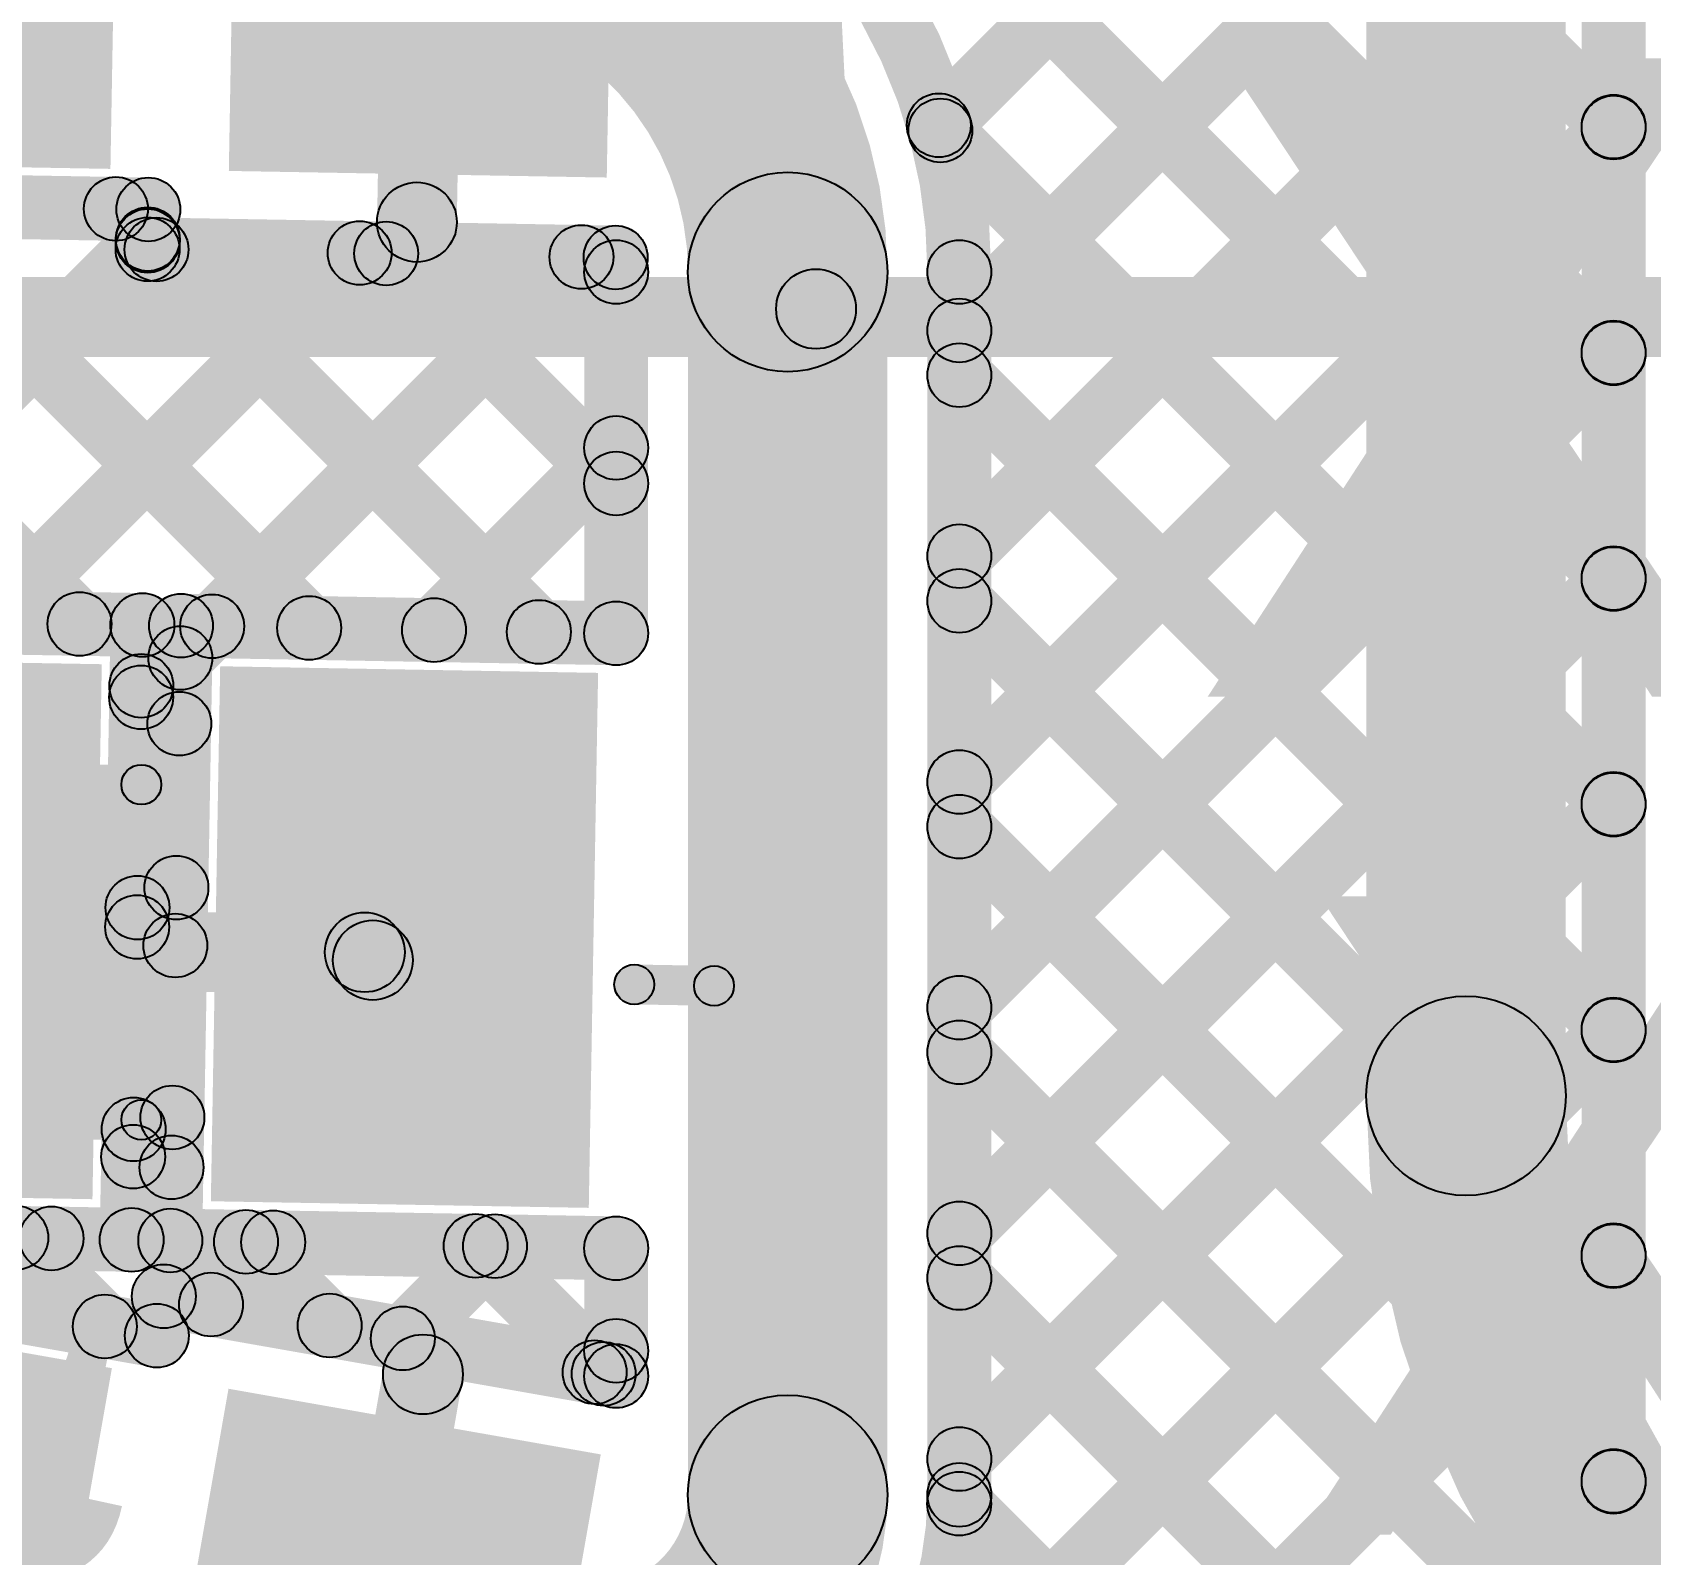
# Model space of a CAD drawing. Header units: millimetres. Extents: x -2.17 to 2.17, y -2.17 to 2.17.
# Drawn here: x 1.7423 to 1.9451, y -0.1551 to 0.0357 of the extents above; entities that cross this region are included whole.
import ezdxf

# ---------------------------------------------------------------- set-up
doc = ezdxf.new("R2010")
doc.units = ezdxf.units.MM
doc.header["$MEASUREMENT"] = 0
for name, color, linetype in [('BottomLayer', 5, 'Continuous'), ('BottomOverlay', 54, 'Continuous'), ('BottomPaste', 16, 'Continuous'), ('BottomSolder', 6, 'Continuous'), ('Mechanical1', 6, 'Continuous'), ('Mechanical2', 216, 'Continuous'), ('TopLayer', 1, 'Continuous'), ('TopOverlay', 2, 'Continuous'), ('TopPaste', 8, 'Continuous'), ('TopSolder', 216, 'Continuous'), ('ViaHoleLayer', 16, 'Continuous')]:
    doc.layers.add(name, color=color, linetype=linetype)

# ---------------------------------------------------------------- blocks, each defined once
blk = doc.blocks.new('S______B______B_41')
at = {"layer": 'BottomLayer'}
for points in [[(-0.015, 0.0175), (-0.015, -0.0175), (-0.045, -0.0175), (-0.045, 0.0175)], [(0.045, 0.0175), (0.045, -0.0175), (0.015, -0.0175), (0.015, 0.0175)]]:
    blk.add_hatch(color=5, dxfattribs=at).paths.add_polyline_path(points)
at = {"layer": 'BottomOverlay'}
h = blk.add_hatch(color=54, dxfattribs=at)
edge = h.paths.add_edge_path()
edge.add_arc((-0.049, 0.021), 0.0025, 0, 360)
h = blk.add_hatch(color=54, dxfattribs=at)
edge = h.paths.add_edge_path()
edge.add_arc((-0.049, 0.021), 0.0025, 0, 360)
for points in [[(0.049, 0.0235), (0.049, 0.0185), (-0.049, 0.0185), (-0.049, 0.0235)], [(-0.0515, 0.021), (-0.0465, 0.021), (-0.0465, -0.021), (-0.0515, -0.021)], [(0.0465, 0.021), (0.0515, 0.021), (0.0515, -0.021), (0.0465, -0.021)], [(0.049, -0.0185), (0.049, -0.0235), (-0.049, -0.0235), (-0.049, -0.0185)]]:
    blk.add_hatch(color=54, dxfattribs=at).paths.add_polyline_path(points)
h = blk.add_hatch(color=54, dxfattribs=at)
edge = h.paths.add_edge_path()
edge.add_arc((0.049, 0.021), 0.0025, 0, 360)
h = blk.add_hatch(color=54, dxfattribs=at)
edge = h.paths.add_edge_path()
edge.add_arc((0.049, 0.021), 0.0025, 0, 360)
h = blk.add_hatch(color=54, dxfattribs=at)
edge = h.paths.add_edge_path()
edge.add_arc((-0.049, -0.021), 0.0025, 0, 360)
h = blk.add_hatch(color=54, dxfattribs=at)
edge = h.paths.add_edge_path()
edge.add_arc((-0.049, -0.021), 0.0025, 0, 360)
h = blk.add_hatch(color=54, dxfattribs=at)
edge = h.paths.add_edge_path()
edge.add_arc((0.049, -0.021), 0.0025, 0, 360)
h = blk.add_hatch(color=54, dxfattribs=at)
edge = h.paths.add_edge_path()
edge.add_arc((0.049, -0.021), 0.0025, 0, 360)
at = {"layer": 'BottomPaste'}
for points in [[(-0.015, 0.0175), (-0.015, -0.0175), (-0.045, -0.0175), (-0.045, 0.0175)], [(0.045, 0.0175), (0.045, -0.0175), (0.015, -0.0175), (0.015, 0.0175)]]:
    blk.add_hatch(color=16, dxfattribs=at).paths.add_polyline_path(points)
at = {"layer": 'BottomSolder'}
for points in [[(-0.011, 0.0215), (-0.011, -0.0215), (-0.049, -0.0215), (-0.049, 0.0215)], [(0.049, 0.0215), (0.049, -0.0215), (0.011, -0.0215), (0.011, 0.0215)]]:
    blk.add_hatch(color=6, dxfattribs=at).paths.add_polyline_path(points)
at = {"layer": 'BottomOverlay'}
for centre in [(-0.049, 0.021), (-0.049, 0.021), (0.049, 0.021), (0.049, 0.021), (-0.049, -0.021), (-0.049, -0.021), (0.049, -0.021), (0.049, -0.021)]:
    blk.add_circle(centre, 0.0025, dxfattribs=at)
blk = doc.blocks.new('WS2812B_M____150')
at = {"layer": 'TopLayer'}
for points in [[(-0.09409, 0.05079), (-0.03504, 0.05079), (-0.03504, 0.01142), (-0.09409, 0.01142)], [(0.03504, 0.05079), (0.09409, 0.05079), (0.09409, 0.01142), (0.03504, 0.01142)], [(-0.09409, -0.01142), (-0.03504, -0.01142), (-0.03504, -0.05079), (-0.09409, -0.05079)], [(0.03504, -0.01142), (0.09409, -0.01142), (0.09409, -0.05079), (0.03504, -0.05079)]]:
    blk.add_hatch(color=1, dxfattribs=at).paths.add_polyline_path(points)
at = {"layer": 'TopOverlay'}
h = blk.add_hatch(color=2, dxfattribs=at)
edge = h.paths.add_edge_path()
edge.add_arc((-0.07, 0.07), 0.0025, 0, 360)
h = blk.add_hatch(color=2, dxfattribs=at)
edge = h.paths.add_edge_path()
edge.add_arc((-0.07, 0.07), 0.0025, 0, 360)
for points in [[(-0.07, 0.0675), (-0.07, 0.0725), (0.07, 0.0725), (0.07, 0.0675)], [(-0.0725, 0.07), (-0.0675, 0.07), (-0.0675, 0.06), (-0.0725, 0.06)], [(0.0675, 0.07), (0.0725, 0.07), (0.0725, 0.06), (0.0675, 0.06)], [(-0.0725, -0.06), (-0.0675, -0.06), (-0.0675, -0.07), (-0.0725, -0.07)], [(0.0675, -0.06), (0.0725, -0.06), (0.0725, -0.07), (0.0675, -0.07)], [(-0.07, -0.0725), (-0.07, -0.0675), (0.07, -0.0675), (0.07, -0.0725)]]:
    blk.add_hatch(color=2, dxfattribs=at).paths.add_polyline_path(points)
h = blk.add_hatch(color=2, dxfattribs=at)
edge = h.paths.add_edge_path()
edge.add_arc((0.07, 0.07), 0.0025, 0, 360)
h = blk.add_hatch(color=2, dxfattribs=at)
edge = h.paths.add_edge_path()
edge.add_arc((0.07, 0.07), 0.0025, 0, 360)
h = blk.add_hatch(color=2, dxfattribs=at)
edge = h.paths.add_edge_path()
edge.add_arc((-0.091, 0.061), 0.0025, 0, 360)
h = blk.add_hatch(color=2, dxfattribs=at)
edge = h.paths.add_edge_path()
edge.add_arc((-0.085, 0.061), 0.0025, 0, 360)
h = blk.add_hatch(color=2, dxfattribs=at)
edge = h.paths.add_edge_path()
edge.add_arc((-0.07, 0.06), 0.0025, 0, 360)
h = blk.add_hatch(color=2, dxfattribs=at)
edge = h.paths.add_edge_path()
edge.add_arc((0.07, 0.06), 0.0025, 0, 360)
h = blk.add_hatch(color=2, dxfattribs=at)
edge = h.paths.add_edge_path()
edge.add_arc((-0.07, -0.06), 0.0025, 0, 360)
h = blk.add_hatch(color=2, dxfattribs=at)
edge = h.paths.add_edge_path()
edge.add_arc((0.07, -0.06), 0.0025, 0, 360)
h = blk.add_hatch(color=2, dxfattribs=at)
edge = h.paths.add_edge_path()
edge.add_arc((-0.07, -0.07), 0.0025, 0, 360)
h = blk.add_hatch(color=2, dxfattribs=at)
edge = h.paths.add_edge_path()
edge.add_arc((-0.07, -0.07), 0.0025, 0, 360)
h = blk.add_hatch(color=2, dxfattribs=at)
edge = h.paths.add_edge_path()
edge.add_arc((0.07, -0.07), 0.0025, 0, 360)
h = blk.add_hatch(color=2, dxfattribs=at)
edge = h.paths.add_edge_path()
edge.add_arc((0.07, -0.07), 0.0025, 0, 360)
at = {"layer": 'TopPaste'}
for points in [[(-0.09409, 0.05079), (-0.03504, 0.05079), (-0.03504, 0.01142), (-0.09409, 0.01142)], [(0.03504, 0.05079), (0.09409, 0.05079), (0.09409, 0.01142), (0.03504, 0.01142)], [(-0.09409, -0.01142), (-0.03504, -0.01142), (-0.03504, -0.05079), (-0.09409, -0.05079)], [(0.03504, -0.01142), (0.09409, -0.01142), (0.09409, -0.05079), (0.03504, -0.05079)]]:
    blk.add_hatch(color=8, dxfattribs=at).paths.add_polyline_path(points)
at = {"layer": 'TopSolder'}
for points in [[(-0.09809, 0.05479), (-0.03104, 0.05479), (-0.03104, 0.00742), (-0.09809, 0.00742)], [(0.03104, 0.05479), (0.09809, 0.05479), (0.09809, 0.00742), (0.03104, 0.00742)], [(-0.09809, -0.00742), (-0.03104, -0.00742), (-0.03104, -0.05479), (-0.09809, -0.05479)], [(0.03104, -0.00742), (0.09809, -0.00742), (0.09809, -0.05479), (0.03104, -0.05479)]]:
    blk.add_hatch(color=216, dxfattribs=at).paths.add_polyline_path(points)
at = {"layer": 'TopOverlay', "const_width": 0.005}
blk.add_lwpolyline([(-0.085, 0.061, 1), (-0.091, 0.061, 1)], format="xyb", close=True, dxfattribs=at)
at = {"layer": 'TopOverlay'}
for centre in [(-0.07, 0.07), (-0.07, 0.07), (0.07, 0.07), (0.07, 0.07), (-0.091, 0.061), (-0.085, 0.061), (-0.07, 0.06), (0.07, 0.06), (-0.07, -0.06), (0.07, -0.06), (-0.07, -0.07), (-0.07, -0.07), (0.07, -0.07), (0.07, -0.07)]:
    blk.add_circle(centre, 0.0025, dxfattribs=at)
blk = doc.blocks.new('WS2812B_M____151')
at = {"layer": 'TopLayer'}
for points in [[(-0.09409, 0.05079), (-0.03504, 0.05079), (-0.03504, 0.01142), (-0.09409, 0.01142)], [(0.03504, 0.05079), (0.09409, 0.05079), (0.09409, 0.01142), (0.03504, 0.01142)], [(-0.09409, -0.01142), (-0.03504, -0.01142), (-0.03504, -0.05079), (-0.09409, -0.05079)], [(0.03504, -0.01142), (0.09409, -0.01142), (0.09409, -0.05079), (0.03504, -0.05079)]]:
    blk.add_hatch(color=1, dxfattribs=at).paths.add_polyline_path(points)
at = {"layer": 'TopOverlay'}
h = blk.add_hatch(color=2, dxfattribs=at)
edge = h.paths.add_edge_path()
edge.add_arc((-0.07, 0.07), 0.0025, 0, 360)
h = blk.add_hatch(color=2, dxfattribs=at)
edge = h.paths.add_edge_path()
edge.add_arc((-0.07, 0.07), 0.0025, 0, 360)
for points in [[(-0.07, 0.0675), (-0.07, 0.0725), (0.07, 0.0725), (0.07, 0.0675)], [(-0.0725, 0.07), (-0.0675, 0.07), (-0.0675, 0.06), (-0.0725, 0.06)], [(0.0675, 0.07), (0.0725, 0.07), (0.0725, 0.06), (0.0675, 0.06)], [(-0.0725, -0.06), (-0.0675, -0.06), (-0.0675, -0.07), (-0.0725, -0.07)], [(0.0675, -0.06), (0.0725, -0.06), (0.0725, -0.07), (0.0675, -0.07)], [(-0.07, -0.0725), (-0.07, -0.0675), (0.07, -0.0675), (0.07, -0.0725)]]:
    blk.add_hatch(color=2, dxfattribs=at).paths.add_polyline_path(points)
h = blk.add_hatch(color=2, dxfattribs=at)
edge = h.paths.add_edge_path()
edge.add_arc((0.07, 0.07), 0.0025, 0, 360)
h = blk.add_hatch(color=2, dxfattribs=at)
edge = h.paths.add_edge_path()
edge.add_arc((0.07, 0.07), 0.0025, 0, 360)
h = blk.add_hatch(color=2, dxfattribs=at)
edge = h.paths.add_edge_path()
edge.add_arc((-0.091, 0.061), 0.0025, 0, 360)
h = blk.add_hatch(color=2, dxfattribs=at)
edge = h.paths.add_edge_path()
edge.add_arc((-0.085, 0.061), 0.0025, 0, 360)
h = blk.add_hatch(color=2, dxfattribs=at)
edge = h.paths.add_edge_path()
edge.add_arc((-0.07, 0.06), 0.0025, 0, 360)
h = blk.add_hatch(color=2, dxfattribs=at)
edge = h.paths.add_edge_path()
edge.add_arc((0.07, 0.06), 0.0025, 0, 360)
h = blk.add_hatch(color=2, dxfattribs=at)
edge = h.paths.add_edge_path()
edge.add_arc((-0.07, -0.06), 0.0025, 0, 360)
h = blk.add_hatch(color=2, dxfattribs=at)
edge = h.paths.add_edge_path()
edge.add_arc((0.07, -0.06), 0.0025, 0, 360)
h = blk.add_hatch(color=2, dxfattribs=at)
edge = h.paths.add_edge_path()
edge.add_arc((-0.07, -0.07), 0.0025, 0, 360)
h = blk.add_hatch(color=2, dxfattribs=at)
edge = h.paths.add_edge_path()
edge.add_arc((-0.07, -0.07), 0.0025, 0, 360)
h = blk.add_hatch(color=2, dxfattribs=at)
edge = h.paths.add_edge_path()
edge.add_arc((0.07, -0.07), 0.0025, 0, 360)
h = blk.add_hatch(color=2, dxfattribs=at)
edge = h.paths.add_edge_path()
edge.add_arc((0.07, -0.07), 0.0025, 0, 360)
at = {"layer": 'TopPaste'}
for points in [[(-0.09409, 0.05079), (-0.03504, 0.05079), (-0.03504, 0.01142), (-0.09409, 0.01142)], [(0.03504, 0.05079), (0.09409, 0.05079), (0.09409, 0.01142), (0.03504, 0.01142)], [(-0.09409, -0.01142), (-0.03504, -0.01142), (-0.03504, -0.05079), (-0.09409, -0.05079)], [(0.03504, -0.01142), (0.09409, -0.01142), (0.09409, -0.05079), (0.03504, -0.05079)]]:
    blk.add_hatch(color=8, dxfattribs=at).paths.add_polyline_path(points)
at = {"layer": 'TopSolder'}
for points in [[(-0.09809, 0.05479), (-0.03104, 0.05479), (-0.03104, 0.00742), (-0.09809, 0.00742)], [(0.03104, 0.05479), (0.09809, 0.05479), (0.09809, 0.00742), (0.03104, 0.00742)], [(-0.09809, -0.00742), (-0.03104, -0.00742), (-0.03104, -0.05479), (-0.09809, -0.05479)], [(0.03104, -0.00742), (0.09809, -0.00742), (0.09809, -0.05479), (0.03104, -0.05479)]]:
    blk.add_hatch(color=216, dxfattribs=at).paths.add_polyline_path(points)
at = {"layer": 'TopOverlay', "const_width": 0.005}
blk.add_lwpolyline([(-0.085, 0.061, 1), (-0.091, 0.061, 1)], format="xyb", close=True, dxfattribs=at)
at = {"layer": 'TopOverlay'}
for centre in [(-0.07, 0.07), (-0.07, 0.07), (0.07, 0.07), (0.07, 0.07), (-0.091, 0.061), (-0.085, 0.061), (-0.07, 0.06), (0.07, 0.06), (-0.07, -0.06), (0.07, -0.06), (-0.07, -0.07), (-0.07, -0.07), (0.07, -0.07), (0.07, -0.07)]:
    blk.add_circle(centre, 0.0025, dxfattribs=at)

msp = doc.modelspace()

# ---------------------------------------------------------------- hatches: boundary and pattern name
at = {"layer": 'BottomLayer'}
for points in [[(1.9345, -0.09761), (1.9095, -0.09761), (1.9095, 0.43939), (1.9345, 0.43939)], [(1.737, -0.08461), (1.737, -0.07461), (1.784, -0.07461), (1.784, -0.08461)]]:
    msp.add_hatch(color=5, dxfattribs=at).paths.add_polyline_path(points)
h = msp.add_hatch(color=5, dxfattribs=at)
edge = h.paths.add_edge_path()
edge.add_arc((1.784, -0.07961), 0.01181, 0, 360)
h = msp.add_hatch(color=5, dxfattribs=at)
edge = h.paths.add_edge_path()
edge.add_arc((1.784, -0.07961), 0.005, 0, 360)
h = msp.add_hatch(color=5, dxfattribs=at)
edge = h.paths.add_edge_path()
edge.add_arc((1.784, -0.07961), 0.005, 0, 360)
h = msp.add_hatch(color=5, dxfattribs=at)
edge = h.paths.add_edge_path()
edge.add_arc((1.785, -0.08061), 0.005, 0, 360)
h = msp.add_hatch(color=5, dxfattribs=at)
edge = h.paths.add_edge_path()
edge.add_arc((1.922, -0.09761), 0.0125, 0, 360)
h = msp.add_hatch(color=5, dxfattribs=at)
edge = h.paths.add_edge_path()
edge.add_arc((1.922, -0.09761), 0.0125, 0, 360)
at = {"layer": 'BottomSolder'}
h = msp.add_hatch(color=6, dxfattribs=at)
edge = h.paths.add_edge_path()
edge.add_arc((1.784, -0.07961), 0.01581, 0, 360)
at = {"layer": 'Mechanical1'}
msp.add_hatch(color=6, dxfattribs=at).paths.add_polyline_path([(0, -0.005), (0, 0.005), (2.16461, 0.005), (2.16461, -0.005)])
at = {"layer": 'Mechanical2'}
h = msp.add_hatch(color=216, dxfattribs=at)
edge = h.paths.add_edge_path()
edge.add_arc((1.84055, 0.001), 0.005, 0, 360)
at = {"layer": 'TopLayer'}
for points in [[(1.9445, -0.29133), (1.9365, -0.29133), (1.9365, 0.16239), (1.9445, 0.16239)], [(1.84967, 0.10901), (1.85533, 0.11467), (1.94333, 0.02667), (1.93767, 0.02101)], [(1.85876, 0.0212), (1.85311, 0.02685), (1.93767, 0.11142), (1.94333, 0.10576)], [(1.84967, 0.08073), (1.85533, 0.08638), (1.94333, -0.00162), (1.93767, -0.00727)], [(1.86133, -0.00453), (1.85567, 0.00113), (1.93767, 0.08313), (1.94333, 0.07747)], [(1.84619, 0.05592), (1.85185, 0.06158), (1.94333, -0.0299), (1.93767, -0.03556)], [(1.86133, -0.03281), (1.85567, -0.02715), (1.93767, 0.05485), (1.94333, 0.04919)], [(1.79553, 0.0118), (1.78554, 0.01197), (1.78623, 0.05149), (1.79622, 0.05132)], [(1.66967, 0.03445), (1.67533, 0.04011), (1.75107, -0.03564), (1.74542, -0.04129)], [(1.86133, -0.06109), (1.85567, -0.05544), (1.93767, 0.02656), (1.94333, 0.02091)], [(1.85329, 0.02054), (1.85895, 0.02619), (1.94333, -0.05819), (1.93767, -0.06384)], [(1.69961, 0.01047), (1.69975, 0.01847), (1.75694, 0.01747), (1.7568, 0.00947)], [(1.72119, 0.01121), (1.72685, 0.01687), (1.77986, -0.03614), (1.7742, -0.0418)], [(1.74998, 0.01071), (1.75564, 0.01637), (1.75963, 0.01237), (1.75398, 0.00672)], [(1.7121, -0.04061), (1.70645, -0.03496), (1.75398, 0.01258), (1.75964, 0.00692)], [(1.76078, 0.0084), (1.75279, 0.00854), (1.75287, 0.01354), (1.76087, 0.0134)], [(1.75671, 0.00447), (1.75685, 0.01247), (1.8155, 0.01145), (1.81536, 0.00345)], [(1.7399, -0.0411), (1.73424, -0.03544), (1.78052, 0.01084), (1.78618, 0.00518)], [(1.75507, 0.00562), (1.76073, 0.01128), (1.80865, -0.03664), (1.80299, -0.0423)], [(1.7677, -0.04158), (1.76204, -0.03593), (1.80832, 0.01035), (1.81398, 0.00469)], [(1.78386, 0.00512), (1.78951, 0.01078), (1.81833, -0.01804), (1.81267, -0.0237)], [(1.8195, -0.03964), (1.8115, -0.03964), (1.8115, 0.00563), (1.8195, 0.00563)], [(1.8495, -0.14761), (1.8245, -0.14761), (1.8245, 0.00563), (1.8495, 0.00563)], [(1.8625, -0.14761), (1.8545, -0.14761), (1.8545, 0.00563), (1.8625, 0.00563)], [(1.86133, -0.08938), (1.85567, -0.08372), (1.93767, -0.00172), (1.94333, -0.00738)], [(1.85567, -0.01013), (1.86133, -0.00447), (1.94333, -0.08647), (1.93767, -0.09213)], [(1.7955, -0.04207), (1.78984, -0.03641), (1.81267, -0.01358), (1.81833, -0.01924)], [(1.86133, -0.11766), (1.85567, -0.11201), (1.93767, -0.03001), (1.94333, -0.03566)], [(1.6987, -0.0416), (1.69884, -0.0336), (1.7562, -0.0346), (1.75606, -0.0426)], [(1.85567, -0.03841), (1.86133, -0.03275), (1.94333, -0.11475), (1.93767, -0.12041)], [(1.76372, -0.04557), (1.75806, -0.03991), (1.76204, -0.03593), (1.7677, -0.04158)], [(1.76089, -0.04269), (1.76103, -0.03469), (1.81557, -0.03564), (1.81543, -0.04364)], [(1.75878, -0.11572), (1.75078, -0.11558), (1.75213, -0.03853), (1.76013, -0.03867)], [(1.7588, -0.05049), (1.75314, -0.04483), (1.75806, -0.03991), (1.76372, -0.04557)], [(1.76362, -0.1158), (1.75562, -0.11566), (1.75696, -0.03862), (1.76496, -0.03876)], [(1.75317, -0.04904), (1.75882, -0.04339), (1.76358, -0.04814), (1.75792, -0.0538)], [(1.86133, -0.14595), (1.85567, -0.14029), (1.93767, -0.05829), (1.94333, -0.06395)], [(1.85567, -0.0667), (1.86133, -0.06104), (1.94333, -0.14304), (1.93767, -0.1487)], [(1.7583, -0.07927), (1.75264, -0.07362), (1.75756, -0.06869), (1.76322, -0.07435)], [(1.75268, -0.07684), (1.75834, -0.07119), (1.76309, -0.07594), (1.75743, -0.0816)], [(1.84456, -0.19099), (1.83891, -0.18534), (1.93767, -0.08657), (1.94333, -0.09223)], [(1.85567, -0.09498), (1.86133, -0.08932), (1.94333, -0.17132), (1.93767, -0.17698)], [(1.75779, -0.10806), (1.75214, -0.1024), (1.75706, -0.09748), (1.76272, -0.10314)], [(1.7522, -0.10464), (1.75785, -0.09899), (1.76261, -0.10374), (1.75695, -0.1094)], [(1.69735, -0.11865), (1.69749, -0.11065), (1.75485, -0.11165), (1.75471, -0.11965)], [(1.73918, -0.12667), (1.73353, -0.12101), (1.7419, -0.11264), (1.74755, -0.1183)], [(1.73749, -0.11822), (1.74315, -0.11257), (1.75425, -0.12367), (1.7486, -0.12933)], [(1.75955, -0.11973), (1.75969, -0.11173), (1.81557, -0.11271), (1.81543, -0.12071)], [(1.76755, -0.12659), (1.76189, -0.12094), (1.7697, -0.11313), (1.77535, -0.11879)], [(1.76628, -0.11873), (1.77194, -0.11307), (1.78243, -0.12356), (1.77677, -0.12922)], [(1.70091, -0.12165), (1.7023, -0.11377), (1.75864, -0.12371), (1.75725, -0.13159)], [(1.79159, -0.13083), (1.78593, -0.12518), (1.79749, -0.11361), (1.80315, -0.11927)], [(1.79507, -0.11923), (1.80072, -0.11357), (1.81677, -0.12962), (1.81111, -0.13527)], [(1.84933, -0.21452), (1.84367, -0.20886), (1.93767, -0.11486), (1.94333, -0.12052)], [(1.8195, -0.13272), (1.8115, -0.13272), (1.8115, -0.11671), (1.8195, -0.11671)], [(1.85567, -0.12326), (1.86133, -0.11761), (1.94333, -0.19961), (1.93767, -0.20526)], [(1.75811, -0.12666), (1.7595, -0.11878), (1.81619, -0.12878), (1.81481, -0.13666)], [(1.76188, -0.12834), (1.754, -0.12695), (1.75487, -0.12203), (1.76275, -0.12342)], [(1.81563, -0.13507), (1.80998, -0.12942), (1.81267, -0.12672), (1.81833, -0.13238)], [(1.78935, -0.17231), (1.7795, -0.17057), (1.78636, -0.13164), (1.79621, -0.13338)], [(1.84933, -0.2428), (1.84367, -0.23714), (1.93767, -0.14314), (1.94333, -0.1488)], [(1.85566, -0.15154), (1.86132, -0.14588), (1.94333, -0.22789), (1.93767, -0.23355)]]:
    msp.add_hatch(color=1, dxfattribs=at).paths.add_polyline_path(points)
h = msp.add_hatch(color=1, dxfattribs=at)
edge = h.paths.add_edge_path()
edge.add_arc((1.85594, 0.02402), 0.004, 0, 360)
h = msp.add_hatch(color=1, dxfattribs=at)
edge = h.paths.add_edge_path()
edge.add_arc((1.85612, 0.02337), 0.004, 0, 360)
h = msp.add_hatch(color=1, dxfattribs=at)
edge = h.paths.add_edge_path()
edge.add_arc((1.9405, 0.02384), 0.004, 0, 360)
h = msp.add_hatch(color=1, dxfattribs=at)
edge = h.paths.add_edge_path()
edge.add_arc((1.9405, 0.02373), 0.004, 0, 360)
h = msp.add_hatch(color=1, dxfattribs=at)
edge = h.paths.add_edge_path()
edge.add_arc((1.75281, 0.01354), 0.004, 0, 360)
h = msp.add_hatch(color=1, dxfattribs=at)
edge = h.paths.add_edge_path()
edge.add_arc((1.75687, 0.01347), 0.004, 0, 360)
h = msp.add_hatch(color=1, dxfattribs=at)
edge = h.paths.add_edge_path()
edge.add_arc((1.75687, 0.01347), 0.004, 0, 360)
h = msp.add_hatch(color=1, dxfattribs=at)
edge = h.paths.add_edge_path()
edge.add_arc((1.79053, 0.01188), 0.005, 0, 360)
h = msp.add_hatch(color=1, dxfattribs=at)
edge = h.paths.add_edge_path()
edge.add_arc((1.837, 0.00563), 0.0125, 0, 360)
h = msp.add_hatch(color=1, dxfattribs=at)
edge = h.paths.add_edge_path()
edge.add_arc((1.837, 0.00563), 0.0125, 0, 360)
h = msp.add_hatch(color=1, dxfattribs=at)
edge = h.paths.add_edge_path()
edge.add_arc((1.75678, 0.00847), 0.004, 0, 360)
h = msp.add_hatch(color=1, dxfattribs=at)
edge = h.paths.add_edge_path()
edge.add_arc((1.75678, 0.00847), 0.004, 0, 360)
h = msp.add_hatch(color=1, dxfattribs=at)
edge = h.paths.add_edge_path()
edge.add_arc((1.7568, 0.00954), 0.004, 0, 360)
h = msp.add_hatch(color=1, dxfattribs=at)
edge = h.paths.add_edge_path()
edge.add_arc((1.75681, 0.00975), 0.004, 0, 360)
h = msp.add_hatch(color=1, dxfattribs=at)
edge = h.paths.add_edge_path()
edge.add_arc((1.7579, 0.00845), 0.004, 0, 360)
h = msp.add_hatch(color=1, dxfattribs=at)
edge = h.paths.add_edge_path()
edge.add_arc((1.78335, 0.00801), 0.004, 0, 360)
h = msp.add_hatch(color=1, dxfattribs=at)
edge = h.paths.add_edge_path()
edge.add_arc((1.78668, 0.00795), 0.004, 0, 360)
h = msp.add_hatch(color=1, dxfattribs=at)
edge = h.paths.add_edge_path()
edge.add_arc((1.81115, 0.00752), 0.004, 0, 360)
h = msp.add_hatch(color=1, dxfattribs=at)
edge = h.paths.add_edge_path()
edge.add_arc((1.81543, 0.00745), 0.004, 0, 360)
h = msp.add_hatch(color=1, dxfattribs=at)
edge = h.paths.add_edge_path()
edge.add_arc((1.8155, 0.00563), 0.004, 0, 360)
h = msp.add_hatch(color=1, dxfattribs=at)
edge = h.paths.add_edge_path()
edge.add_arc((1.8585, 0.00563), 0.004, 0, 360)
h = msp.add_hatch(color=1, dxfattribs=at)
edge = h.paths.add_edge_path()
edge.add_arc((1.8585, 0.00563), 0.004, 0, 360)
h = msp.add_hatch(color=1, dxfattribs=at)
edge = h.paths.add_edge_path()
edge.add_arc((1.8585, -0.0017), 0.004, 0, 360)
h = msp.add_hatch(color=1, dxfattribs=at)
edge = h.paths.add_edge_path()
edge.add_arc((1.9405, -0.00445), 0.004, 0, 360)
h = msp.add_hatch(color=1, dxfattribs=at)
edge = h.paths.add_edge_path()
edge.add_arc((1.9405, -0.00455), 0.004, 0, 360)
h = msp.add_hatch(color=1, dxfattribs=at)
edge = h.paths.add_edge_path()
edge.add_arc((1.8585, -0.0073), 0.004, 0, 360)
h = msp.add_hatch(color=1, dxfattribs=at)
edge = h.paths.add_edge_path()
edge.add_arc((1.8155, -0.01641), 0.004, 0, 360)
h = msp.add_hatch(color=1, dxfattribs=at)
edge = h.paths.add_edge_path()
edge.add_arc((1.8155, -0.02087), 0.004, 0, 360)
h = msp.add_hatch(color=1, dxfattribs=at)
edge = h.paths.add_edge_path()
edge.add_arc((1.8585, -0.02998), 0.004, 0, 360)
h = msp.add_hatch(color=1, dxfattribs=at)
edge = h.paths.add_edge_path()
edge.add_arc((1.9405, -0.03273), 0.004, 0, 360)
h = msp.add_hatch(color=1, dxfattribs=at)
edge = h.paths.add_edge_path()
edge.add_arc((1.9405, -0.03283), 0.004, 0, 360)
h = msp.add_hatch(color=1, dxfattribs=at)
edge = h.paths.add_edge_path()
edge.add_arc((1.8585, -0.03558), 0.004, 0, 360)
h = msp.add_hatch(color=1, dxfattribs=at)
edge = h.paths.add_edge_path()
edge.add_arc((1.74825, -0.03847), 0.004, 0, 360)
h = msp.add_hatch(color=1, dxfattribs=at)
edge = h.paths.add_edge_path()
edge.add_arc((1.75613, -0.0386), 0.004, 0, 360)
h = msp.add_hatch(color=1, dxfattribs=at)
edge = h.paths.add_edge_path()
edge.add_arc((1.75613, -0.0386), 0.004, 0, 360)
h = msp.add_hatch(color=1, dxfattribs=at)
edge = h.paths.add_edge_path()
edge.add_arc((1.76096, -0.03869), 0.004, 0, 360)
h = msp.add_hatch(color=1, dxfattribs=at)
edge = h.paths.add_edge_path()
edge.add_arc((1.76096, -0.03869), 0.004, 0, 360)
h = msp.add_hatch(color=1, dxfattribs=at)
edge = h.paths.add_edge_path()
edge.add_arc((1.76487, -0.03876), 0.004, 0, 360)
h = msp.add_hatch(color=1, dxfattribs=at)
edge = h.paths.add_edge_path()
edge.add_arc((1.76487, -0.03876), 0.004, 0, 360)
h = msp.add_hatch(color=1, dxfattribs=at)
edge = h.paths.add_edge_path()
edge.add_arc((1.77703, -0.03897), 0.004, 0, 360)
h = msp.add_hatch(color=1, dxfattribs=at)
edge = h.paths.add_edge_path()
edge.add_arc((1.79267, -0.03924), 0.004, 0, 360)
h = msp.add_hatch(color=1, dxfattribs=at)
edge = h.paths.add_edge_path()
edge.add_arc((1.80582, -0.03947), 0.004, 0, 360)
h = msp.add_hatch(color=1, dxfattribs=at)
edge = h.paths.add_edge_path()
edge.add_arc((1.8155, -0.03964), 0.004, 0, 360)
h = msp.add_hatch(color=1, dxfattribs=at)
edge = h.paths.add_edge_path()
edge.add_arc((1.8155, -0.03964), 0.004, 0, 360)
h = msp.add_hatch(color=1, dxfattribs=at)
edge = h.paths.add_edge_path()
edge.add_arc((1.76089, -0.04274), 0.004, 0, 360)
h = msp.add_hatch(color=1, dxfattribs=at)
edge = h.paths.add_edge_path()
edge.add_arc((1.76089, -0.04274), 0.004, 0, 360)
h = msp.add_hatch(color=1, dxfattribs=at)
edge = h.paths.add_edge_path()
edge.add_arc((1.756, -0.04622), 0.004, 0, 360)
h = msp.add_hatch(color=1, dxfattribs=at)
edge = h.paths.add_edge_path()
edge.add_arc((1.75597, -0.04766), 0.004, 0, 360)
h = msp.add_hatch(color=1, dxfattribs=at)
edge = h.paths.add_edge_path()
edge.add_arc((1.76075, -0.05097), 0.004, 0, 360)
h = msp.add_hatch(color=1, dxfattribs=at)
edge = h.paths.add_edge_path()
edge.add_arc((1.8585, -0.05827), 0.004, 0, 360)
h = msp.add_hatch(color=1, dxfattribs=at)
edge = h.paths.add_edge_path()
edge.add_arc((1.9405, -0.06101), 0.004, 0, 360)
h = msp.add_hatch(color=1, dxfattribs=at)
edge = h.paths.add_edge_path()
edge.add_arc((1.9405, -0.06112), 0.004, 0, 360)
h = msp.add_hatch(color=1, dxfattribs=at)
edge = h.paths.add_edge_path()
edge.add_arc((1.8585, -0.06387), 0.004, 0, 360)
h = msp.add_hatch(color=1, dxfattribs=at)
edge = h.paths.add_edge_path()
edge.add_arc((1.76039, -0.07152), 0.004, 0, 360)
h = msp.add_hatch(color=1, dxfattribs=at)
edge = h.paths.add_edge_path()
edge.add_arc((1.784, -0.07961), 0.01181, 0, 360)
h = msp.add_hatch(color=1, dxfattribs=at)
edge = h.paths.add_edge_path()
edge.add_arc((1.75551, -0.07402), 0.004, 0, 360)
h = msp.add_hatch(color=1, dxfattribs=at)
edge = h.paths.add_edge_path()
edge.add_arc((1.75547, -0.07644), 0.004, 0, 360)
h = msp.add_hatch(color=1, dxfattribs=at)
edge = h.paths.add_edge_path()
edge.add_arc((1.76026, -0.07877), 0.004, 0, 360)
h = msp.add_hatch(color=1, dxfattribs=at)
edge = h.paths.add_edge_path()
edge.add_arc((1.8585, -0.08655), 0.004, 0, 360)
h = msp.add_hatch(color=1, dxfattribs=at)
edge = h.paths.add_edge_path()
edge.add_arc((1.9405, -0.0893), 0.004, 0, 360)
h = msp.add_hatch(color=1, dxfattribs=at)
edge = h.paths.add_edge_path()
edge.add_arc((1.9405, -0.0894), 0.004, 0, 360)
h = msp.add_hatch(color=1, dxfattribs=at)
edge = h.paths.add_edge_path()
edge.add_arc((1.8585, -0.09215), 0.004, 0, 360)
h = msp.add_hatch(color=1, dxfattribs=at)
edge = h.paths.add_edge_path()
edge.add_arc((1.75989, -0.10031), 0.004, 0, 360)
h = msp.add_hatch(color=1, dxfattribs=at)
edge = h.paths.add_edge_path()
edge.add_arc((1.75503, -0.10181), 0.004, 0, 360)
h = msp.add_hatch(color=1, dxfattribs=at)
edge = h.paths.add_edge_path()
edge.add_arc((1.75497, -0.10523), 0.004, 0, 360)
h = msp.add_hatch(color=1, dxfattribs=at)
edge = h.paths.add_edge_path()
edge.add_arc((1.75978, -0.10657), 0.004, 0, 360)
h = msp.add_hatch(color=1, dxfattribs=at)
edge = h.paths.add_edge_path()
edge.add_arc((1.74032, -0.11539), 0.004, 0, 360)
h = msp.add_hatch(color=1, dxfattribs=at)
edge = h.paths.add_edge_path()
edge.add_arc((1.74473, -0.11547), 0.004, 0, 360)
h = msp.add_hatch(color=1, dxfattribs=at)
edge = h.paths.add_edge_path()
edge.add_arc((1.8585, -0.11483), 0.004, 0, 360)
h = msp.add_hatch(color=1, dxfattribs=at)
edge = h.paths.add_edge_path()
edge.add_arc((1.75478, -0.11565), 0.004, 0, 360)
h = msp.add_hatch(color=1, dxfattribs=at)
edge = h.paths.add_edge_path()
edge.add_arc((1.75478, -0.11565), 0.004, 0, 360)
h = msp.add_hatch(color=1, dxfattribs=at)
edge = h.paths.add_edge_path()
edge.add_arc((1.75962, -0.11573), 0.004, 0, 360)
h = msp.add_hatch(color=1, dxfattribs=at)
edge = h.paths.add_edge_path()
edge.add_arc((1.75962, -0.11573), 0.004, 0, 360)
h = msp.add_hatch(color=1, dxfattribs=at)
edge = h.paths.add_edge_path()
edge.add_arc((1.76911, -0.1159), 0.004, 0, 360)
h = msp.add_hatch(color=1, dxfattribs=at)
edge = h.paths.add_edge_path()
edge.add_arc((1.77252, -0.11596), 0.004, 0, 360)
h = msp.add_hatch(color=1, dxfattribs=at)
edge = h.paths.add_edge_path()
edge.add_arc((1.79789, -0.1164), 0.004, 0, 360)
h = msp.add_hatch(color=1, dxfattribs=at)
edge = h.paths.add_edge_path()
edge.add_arc((1.80032, -0.11644), 0.004, 0, 360)
h = msp.add_hatch(color=1, dxfattribs=at)
edge = h.paths.add_edge_path()
edge.add_arc((1.8155, -0.11671), 0.004, 0, 360)
h = msp.add_hatch(color=1, dxfattribs=at)
edge = h.paths.add_edge_path()
edge.add_arc((1.8155, -0.11671), 0.004, 0, 360)
h = msp.add_hatch(color=1, dxfattribs=at)
edge = h.paths.add_edge_path()
edge.add_arc((1.9405, -0.11758), 0.004, 0, 360)
h = msp.add_hatch(color=1, dxfattribs=at)
edge = h.paths.add_edge_path()
edge.add_arc((1.9405, -0.11769), 0.004, 0, 360)
h = msp.add_hatch(color=1, dxfattribs=at)
edge = h.paths.add_edge_path()
edge.add_arc((1.8585, -0.12044), 0.004, 0, 360)
h = msp.add_hatch(color=1, dxfattribs=at)
edge = h.paths.add_edge_path()
edge.add_arc((1.75881, -0.12272), 0.004, 0, 360)
h = msp.add_hatch(color=1, dxfattribs=at)
edge = h.paths.add_edge_path()
edge.add_arc((1.75881, -0.12272), 0.004, 0, 360)
h = msp.add_hatch(color=1, dxfattribs=at)
edge = h.paths.add_edge_path()
edge.add_arc((1.76472, -0.12376), 0.004, 0, 360)
h = msp.add_hatch(color=1, dxfattribs=at)
edge = h.paths.add_edge_path()
edge.add_arc((1.75142, -0.1265), 0.004, 0, 360)
h = msp.add_hatch(color=1, dxfattribs=at)
edge = h.paths.add_edge_path()
edge.add_arc((1.75794, -0.12765), 0.004, 0, 360)
h = msp.add_hatch(color=1, dxfattribs=at)
edge = h.paths.add_edge_path()
edge.add_arc((1.75794, -0.12765), 0.004, 0, 360)
h = msp.add_hatch(color=1, dxfattribs=at)
edge = h.paths.add_edge_path()
edge.add_arc((1.7796, -0.12639), 0.004, 0, 360)
h = msp.add_hatch(color=1, dxfattribs=at)
edge = h.paths.add_edge_path()
edge.add_arc((1.78876, -0.128), 0.004, 0, 360)
h = msp.add_hatch(color=1, dxfattribs=at)
edge = h.paths.add_edge_path()
edge.add_arc((1.8155, -0.12955), 0.004, 0, 360)
h = msp.add_hatch(color=1, dxfattribs=at)
edge = h.paths.add_edge_path()
edge.add_arc((1.79129, -0.13251), 0.005, 0, 360)
h = msp.add_hatch(color=1, dxfattribs=at)
edge = h.paths.add_edge_path()
edge.add_arc((1.81281, -0.13224), 0.004, 0, 360)
h = msp.add_hatch(color=1, dxfattribs=at)
edge = h.paths.add_edge_path()
edge.add_arc((1.81394, -0.13244), 0.004, 0, 360)
h = msp.add_hatch(color=1, dxfattribs=at)
edge = h.paths.add_edge_path()
edge.add_arc((1.8155, -0.13272), 0.004, 0, 360)
h = msp.add_hatch(color=1, dxfattribs=at)
edge = h.paths.add_edge_path()
edge.add_arc((1.8155, -0.13272), 0.004, 0, 360)
h = msp.add_hatch(color=1, dxfattribs=at)
edge = h.paths.add_edge_path()
edge.add_arc((1.837, -0.14761), 0.0125, 0, 360)
h = msp.add_hatch(color=1, dxfattribs=at)
edge = h.paths.add_edge_path()
edge.add_arc((1.837, -0.14761), 0.0125, 0, 360)
h = msp.add_hatch(color=1, dxfattribs=at)
edge = h.paths.add_edge_path()
edge.add_arc((1.8585, -0.14312), 0.004, 0, 360)
h = msp.add_hatch(color=1, dxfattribs=at)
edge = h.paths.add_edge_path()
edge.add_arc((1.9405, -0.14587), 0.004, 0, 360)
h = msp.add_hatch(color=1, dxfattribs=at)
edge = h.paths.add_edge_path()
edge.add_arc((1.8585, -0.14761), 0.004, 0, 360)
h = msp.add_hatch(color=1, dxfattribs=at)
edge = h.paths.add_edge_path()
edge.add_arc((1.8585, -0.14761), 0.004, 0, 360)
h = msp.add_hatch(color=1, dxfattribs=at)
edge = h.paths.add_edge_path()
edge.add_arc((1.9405, -0.14597), 0.004, 0, 360)
h = msp.add_hatch(color=1, dxfattribs=at)
edge = h.paths.add_edge_path()
edge.add_arc((1.85849, -0.14871), 0.004, 0, 360)
at = {"layer": 'ViaHoleLayer'}
h = msp.add_hatch(color=16, dxfattribs=at)
edge = h.paths.add_edge_path()
edge.add_arc((1.784, -0.07961), 0.00591, 0, 360)

# ---------------------------------------------------------------- linework, layer by layer
at = {"layer": 'BottomLayer'}
for points, const_width in [([(1.784, -0.07961, -0.414214), (1.785, -0.08061)], 0.01), ([(2.022, -0.19761, -0.414214), (1.922, -0.09761)], 0.025)]:
    msp.add_lwpolyline(points, format="xyb", dxfattribs=dict(at, const_width=const_width))
for centre, radius in [((1.784, -0.07961), 0.005), ((1.784, -0.07961), 0.005), ((1.785, -0.08061), 0.005), ((1.922, -0.09761), 0.0125), ((1.922, -0.09761), 0.0125)]:
    msp.add_circle(centre, radius, dxfattribs=at)
at = {"layer": 'Mechanical2', "const_width": 0.01}
for points in [[(2.16535, 0.001, 1), (-2.16535, 0.001, 1)], [(2.08135, -0.01, 1), (-2.04935, -0.01, 1)], [(1.84055, 0.001, 1), (-1.84055, 0.001, 1)]]:
    msp.add_lwpolyline(points, format="xyb", close=True, dxfattribs=at)
at = {"layer": 'Mechanical2'}
msp.add_circle((1.84055, 0.001), 0.005, dxfattribs=at)
at = {"layer": 'TopLayer'}
for points, const_width in [([(1.79122, 0.0514, -0.414214), (1.837, 0.00563)], 0.025), ([(1.84314, 0.04842, -0.174051), (1.8585, 0.00563)], 0.008), ([(1.837, -0.14761, -0.414214), (1.81317, -0.17144)], 0.025), ([(1.8585, -0.14761, -0.239309), (1.83992, -0.1842)], 0.008)]:
    msp.add_lwpolyline(points, format="xyb", dxfattribs=dict(at, const_width=const_width))
for centre, radius in [((1.85594, 0.02402), 0.004), ((1.85612, 0.02337), 0.004), ((1.9405, 0.02384), 0.004), ((1.9405, 0.02373), 0.004), ((1.75281, 0.01354), 0.004), ((1.75687, 0.01347), 0.004), ((1.75687, 0.01347), 0.004), ((1.79053, 0.01188), 0.005), ((1.837, 0.00563), 0.0125), ((1.837, 0.00563), 0.0125), ((1.75678, 0.00847), 0.004), ((1.75678, 0.00847), 0.004), ((1.7568, 0.00954), 0.004), ((1.75681, 0.00975), 0.004), ((1.7579, 0.00845), 0.004), ((1.78335, 0.00801), 0.004), ((1.78668, 0.00795), 0.004), ((1.81115, 0.00752), 0.004), ((1.81543, 0.00745), 0.004), ((1.8155, 0.00563), 0.004), ((1.8585, 0.00563), 0.004), ((1.8585, 0.00563), 0.004), ((1.8585, -0.0017), 0.004), ((1.9405, -0.00445), 0.004), ((1.9405, -0.00455), 0.004), ((1.8585, -0.0073), 0.004), ((1.8155, -0.01641), 0.004), ((1.8155, -0.02087), 0.004), ((1.8585, -0.02998), 0.004), ((1.9405, -0.03273), 0.004), ((1.9405, -0.03283), 0.004), ((1.8585, -0.03558), 0.004), ((1.74825, -0.03847), 0.004), ((1.75613, -0.0386), 0.004), ((1.75613, -0.0386), 0.004), ((1.76096, -0.03869), 0.004), ((1.76096, -0.03869), 0.004), ((1.76487, -0.03876), 0.004), ((1.76487, -0.03876), 0.004), ((1.77703, -0.03897), 0.004), ((1.79267, -0.03924), 0.004), ((1.80582, -0.03947), 0.004), ((1.8155, -0.03964), 0.004), ((1.8155, -0.03964), 0.004), ((1.76089, -0.04274), 0.004), ((1.76089, -0.04274), 0.004), ((1.756, -0.04622), 0.004), ((1.75597, -0.04766), 0.004), ((1.76075, -0.05097), 0.004), ((1.8585, -0.05827), 0.004), ((1.9405, -0.06101), 0.004), ((1.9405, -0.06112), 0.004), ((1.8585, -0.06387), 0.004), ((1.76039, -0.07152), 0.004), ((1.75551, -0.07402), 0.004), ((1.75547, -0.07644), 0.004), ((1.76026, -0.07877), 0.004), ((1.8585, -0.08655), 0.004), ((1.9405, -0.0893), 0.004), ((1.9405, -0.0894), 0.004), ((1.8585, -0.09215), 0.004), ((1.75989, -0.10031), 0.004), ((1.75503, -0.10181), 0.004), ((1.75497, -0.10523), 0.004), ((1.75978, -0.10657), 0.004), ((1.74032, -0.11539), 0.004), ((1.74473, -0.11547), 0.004), ((1.8585, -0.11483), 0.004), ((1.75478, -0.11565), 0.004), ((1.75478, -0.11565), 0.004), ((1.75962, -0.11573), 0.004), ((1.75962, -0.11573), 0.004), ((1.76911, -0.1159), 0.004), ((1.77252, -0.11596), 0.004), ((1.79789, -0.1164), 0.004), ((1.80032, -0.11644), 0.004), ((1.8155, -0.11671), 0.004), ((1.8155, -0.11671), 0.004), ((1.9405, -0.11758), 0.004), ((1.9405, -0.11769), 0.004), ((1.8585, -0.12044), 0.004), ((1.75881, -0.12272), 0.004), ((1.75881, -0.12272), 0.004), ((1.76472, -0.12376), 0.004), ((1.75142, -0.1265), 0.004), ((1.75794, -0.12765), 0.004), ((1.75794, -0.12765), 0.004), ((1.7796, -0.12639), 0.004), ((1.78876, -0.128), 0.004), ((1.8155, -0.12955), 0.004), ((1.79129, -0.13251), 0.005), ((1.81281, -0.13224), 0.004), ((1.81394, -0.13244), 0.004), ((1.8155, -0.13272), 0.004), ((1.8155, -0.13272), 0.004), ((1.837, -0.14761), 0.0125), ((1.837, -0.14761), 0.0125), ((1.8585, -0.14312), 0.004), ((1.9405, -0.14587), 0.004), ((1.8585, -0.14761), 0.004), ((1.8585, -0.14761), 0.004), ((1.9405, -0.14597), 0.004), ((1.85849, -0.14871), 0.004)]:
    msp.add_circle(centre, radius, dxfattribs=at)

# ---------------------------------------------------------------- block references
for name, p, rotation in [('WS2812B_M____151', (1.759, -0.01261), 89), ('S______B______B_41', (1.707, -0.07961), 180), ('WS2812B_M____150', (1.74258, -0.22962), 80)]:
    msp.add_blockref(name, p, dxfattribs=dict(rotation=rotation))

# ---------------------------------------------------------------- texts
at = {"layer": 'BottomOverlay', "text_generation_flag": 2}
for s, p in [('RX', (2.036, -0.04758)), ('TX', (2.036, -0.15259))]:
    msp.add_text(s, height=0.08, rotation=360, dxfattribs=at).set_placement(p)
msp.add_text('SB_L3', height=0.04, dxfattribs=at).set_placement((1.756, -0.15861))

doc.saveas('drawing.dxf')
